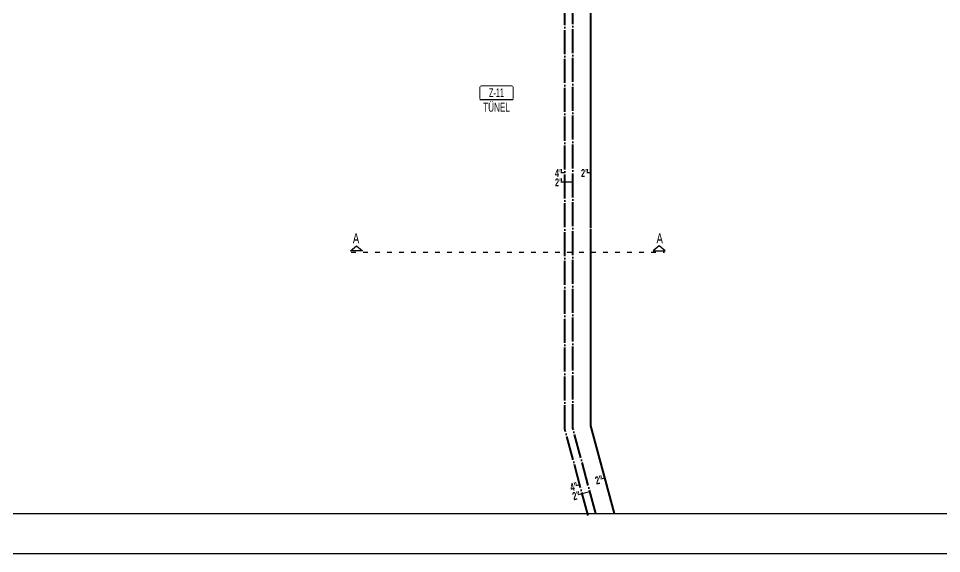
# Model space of a CAD drawing. Header units: centimetres. Extents: x 405464 to 563355, y 50011 to 66875.
# Drawn here: x 493101 to 495409, y 50011 to 51348 of the extents above; entities that cross this region are included whole.
import ezdxf
from ezdxf.enums import TextEntityAlignment as Align

# ---------------------------------------------------------------- set-up
doc = ezdxf.new("R2010")
doc.units = ezdxf.units.CM
doc.linetypes.add('ACAD_ISO03W100', pattern=[30, 12, -18])
doc.linetypes.add('SOGUKSU1', pattern=[72, 60, -6, 0, -6])
for name, color, linetype in [('-M-MAHAL-DEBILER', 7, 'Continuous'), ('-M-MAHAL-ETIKET-NOT', 7, 'Continuous'), ('-M-MAHAL-ETIKET-NOTM', 7, 'Continuous'), ('-M-MAHAL-ETK-', 7, 'Continuous'), ('-M-MAHAL-HAVA-DEGISIM', 7, 'Continuous'), ('-M-MAHAL-NO', 7, 'Continuous'), ('-M-MAHAL-NOM', 7, 'Continuous')]:
    doc.layers.add(name, color=color, linetype=linetype)
for name, color, linetype, lineweight in [('0-KRCN-KESİT ÇİZGİSİ', 2, 'Continuous', 30), ('0-KRCN-SHT-PROSES-BORU', 1, '0-Y_LINE', 40), ('0-KRCN-SHT-SOGUKSU', 141, 'SOGUKSU1', 40), ('0-KRCN-Z-ANTET', 71, 'Continuous', 30), ('0-MEK-SHT-YAZI-ÇAP-TEMSU', 81, 'Continuous', 30)]:
    doc.layers.add(name, color=color, linetype=linetype, lineweight=lineweight)
doc.styles.add('-M-ISSO-TEXT-TTF', font='ARIALN.TTF')
doc.styles.add('-M-MHLETK-NOT', font='romans.shx', dxfattribs={"width": 0.7})
doc.styles.add('-M-MHLETK-TEXT', font='ARIALN.TTF', dxfattribs={"width": 0.7})
doc.styles.add('BORU', font='AGENCYR.TTF')
doc.styles.add('CAP', font='ARIALNB.TTF')
doc.styles.get("Standard").update_dxf_attribs({"font": 'arial.ttf'})
doc.linetypes.add('0-Y_LINE', pattern='A,100,-0.5,["Y",BORU,S=9,R=0,X=0,Y=-4.5],-5', length=105.5)

# ---------------------------------------------------------------- blocks, each defined once
blk = doc.blocks.new('M-MHLETK-YNG')
at = {"layer": '-M-MAHAL-ETIKET-NOTM', "color": 3, "style": '-M-ISSO-TEXT-TTF', "width": 0.8, "flags": 8}
blk.add_attdef('MAH-ADI2', text='', height=1.11, dxfattribs=at).set_placement((0, -2.55), align=Align.MIDDLE_CENTER)
at = {"layer": '-M-MAHAL-HAVA-DEGISIM', "style": '-M-MHLETK-NOT', "width": 0.5, "flags": 8}
blk.add_attdef('HAVADEG', text='', height=0.6, dxfattribs=at).set_placement((0, 3.61), align=Align.MIDDLE_CENTER)
blk.add_wipeout([(-2.08, 1.74), (2.08, 1.74), (2.08, 0), (-2.08, 0)]).dxf.layer = '-M-MAHAL-ETK-'
at = {"layer": '-M-MAHAL-ETK-', "color": 0}
for p, q in [((-2.08, 0), (2.08, 0)), ((-1.16, 0), (-1.16, 0))]:
    blk.add_line(p, q, dxfattribs=at)
blk.add_lwpolyline([(-1.88, 1.74, 0.1, 0.1, 0), (1.88, 1.74, 0.1, 0.1, -0.414214), (2.08, 1.54, 0.1, 0.1, 0), (2.08, 0.2, 0.1, 0.1, -0.414214), (1.88, 0, 0.1, 0.1, 0), (-1.88, 0, 0.1, 0.1, -0.414214), (-2.08, 0.2, 0.1, 0.1, 0), (-2.08, 1.54, 0.1, 0.1, -0.414214)], format="xyseb", close=True, dxfattribs=at)
at = {"layer": '-M-MAHAL-DEBILER', "color": 4, "style": '-M-MHLETK-NOT', "width": 0.5, "flags": 8}
blk.add_attdef('DEBIS', text='', height=0.4, dxfattribs=at).set_placement((-2.17, 2.15), align=Align.MIDDLE_CENTER)
at = {"layer": '-M-MAHAL-DEBILER', "color": 191, "style": '-M-MHLETK-NOT', "width": 0.5, "flags": 8}
blk.add_attdef('DEBIR', text='', height=0.4, dxfattribs=at).set_placement((-1.61, 2.15), align=Align.MIDDLE_CENTER)
at = {"layer": '-M-MAHAL-DEBILER', "color": 31, "style": '-M-MHLETK-NOT', "width": 0.5, "flags": 8}
blk.add_attdef('DEBIF', text='', height=0.4, dxfattribs=at).set_placement((1.59, 2.15), align=Align.MIDDLE_CENTER)
at = {"layer": '-M-MAHAL-DEBILER', "color": 1, "style": '-M-MHLETK-NOT', "width": 0.5, "flags": 8}
blk.add_attdef('DEBIE', text='', height=0.4, dxfattribs=at).set_placement((2.32, 2.15), align=Align.MIDDLE_CENTER)
at = {"layer": '-M-MAHAL-ETIKET-NOT', "color": 3}
for tag, height, style, width, flags, p in [('KIS', 0.04, '-M-MHLETK-NOT', 0.5, 9, (-2.59, 1.62)), ('ALAN', 0.04, '-M-MHLETK-NOT', 0.5, 9, (-2.58, 1.56)), ('RH', 0.04, '-M-MHLETK-NOT', 0.5, 9, (-2.39, 1.62)), ('YUKSEKLIK', 0.04, '-M-MHLETK-NOT', 0.5, 9, (-2.32, 1.56)), ('YAZ', 0.04, '-M-MHLETK-NOT', 0.5, 9, (-2.18, 1.62)), ('MAH-ADI', 1.11, '-M-ISSO-TEXT-TTF', 0.8, 8, (0, -0.93))]:
    blk.add_attdef(tag, text='', height=height, dxfattribs=dict(at, style=style, width=width, flags=flags)).set_placement(p, align=Align.MIDDLE_CENTER)
at = {"layer": '-M-MAHAL-ETIKET-NOT', "color": 3, "style": '-M-MHLETK-NOT', "width": 0.5, "flags": 9}
for tag, p, height in [('HL', (-2.62, 1.49), 0.0286), ('KLKTR', (-2.62, 1.42), 0.04), ('RDY-BOY1', (-2.61, 1.37), 0.0286), ('RDY-BOY2', (-2.61, 1.32), 0.0286), ('RDY-BOY3', (-2.61, 1.27), 0.0286), ('RDY-BOY4', (-2.61, 1.22), 0.0286), ('KON-BOY1', (-2.61, 1.14), 0.0286), ('HLA', (-2.52, 1.49), 0.0286), ('RDY-TIP1', (-2.5, 1.37), 0.0286), ('RDY-TIP2', (-2.5, 1.32), 0.0286), ('RDY-TIP3', (-2.5, 1.27), 0.0286), ('RDY-TIP4', (-2.5, 1.22), 0.0286), ('KON-TIP1', (-2.5, 1.14), 0.0286), ('RDY-ADET1', (-2.39, 1.37), 0.0286), ('RDY-ADET2', (-2.39, 1.32), 0.0286), ('RDY-ADET3', (-2.39, 1.27), 0.0286), ('RDY-ADET4', (-2.39, 1.22), 0.0286), ('KON-ADET1', (-2.39, 1.14), 0.0286), ('RDY-ISI1', (-2.27, 1.37), 0.0286), ('RDY-ISI2', (-2.27, 1.32), 0.0286), ('RDY-ISI3', (-2.27, 1.27), 0.0286), ('RDY-ISI4', (-2.27, 1.22), 0.0286), ('KON-ISI1', (-2.27, 1.14), 0.0286), ('SHG', (-2.23, 1.49), 0.0286), ('AHU', (-2.23, 1.44), 0.0286), ('LHG', (-2.13, 1.49), 0.0286), ('RDY-BNP1', (-2.1, 1.37), 0.0286), ('RDY-BNP2', (-2.1, 1.32), 0.0286), ('RDY-BNP3', (-2.1, 1.27), 0.0286), ('RDY-BNP4', (-2.1, 1.22), 0.0286), ('KON-BNP1', (-2.1, 1.14), 0.0286), ('HG', (-2.04, 1.49), 0.0286), ('HGA', (-1.96, 1.49), 0.0286), ('EF', (-1.96, 1.44), 0.0286), ('RDY-BNK1', (-1.96, 1.37), 0.0286), ('RDY-BNK2', (-1.96, 1.32), 0.0286), ('RDY-BNK3', (-1.96, 1.27), 0.0286), ('RDY-BNK4', (-1.96, 1.22), 0.0286), ('KON-BNK1', (-1.96, 1.14), 0.0286), ('KON-BOY2', (-2.61, 1.09), 0.0286), ('KON-BOY3', (-2.61, 1.04), 0.0286), ('FCU-TIP1', (-2.61, 0.96), 0.0286), ('FCU-TIP2', (-2.61, 0.91), 0.0286), ('FCU-TIP3', (-2.61, 0.86), 0.0286), ('VRV-TIP1', (-2.61, 0.76), 0.0286), ('VRV-TIP2', (-2.61, 0.71), 0.0286), ('FCU-ADET1', (-2.52, 0.96), 0.0286), ('FCU-ADET2', (-2.52, 0.91), 0.0286), ('FCU-ADET3', (-2.52, 0.86), 0.0286), ('VRV-ADET1', (-2.52, 0.76), 0.0286), ('VRV-ADET2', (-2.52, 0.71), 0.0286), ('KON-TIP2', (-2.5, 1.09), 0.0286), ('KON-TIP3', (-2.5, 1.04), 0.0286), ('FCU-KAP1', (-2.4, 0.96), 0.0286), ('FCU-KAP2', (-2.4, 0.91), 0.0286), ('FCU-KAP3', (-2.4, 0.86), 0.0286), ('VRV-KAP1', (-2.4, 0.76), 0.0286), ('VRV-KAP2', (-2.4, 0.71), 0.0286), ('KON-ADET2', (-2.39, 1.09), 0.0286), ('KON-ADET3', (-2.39, 1.04), 0.0286), ('FCU-DUY1', (-2.27, 0.96), 0.0286), ('FCU-DUY2', (-2.27, 0.91), 0.0286), ('FCU-DUY3', (-2.27, 0.86), 0.0286), ('VRV-DUY1', (-2.27, 0.76), 0.0286), ('VRV-DUY2', (-2.27, 0.71), 0.0286), ('KON-ISI2', (-2.27, 1.09), 0.0286), ('KON-ISI3', (-2.27, 1.04), 0.0286), ('FCU-SOG1', (-2.15, 0.96), 0.0286), ('FCU-SOG2', (-2.15, 0.91), 0.0286), ('FCU-SOG3', (-2.15, 0.86), 0.0286), ('VRV-SOG1', (-2.15, 0.76), 0.0286), ('VRV-SOG2', (-2.15, 0.71), 0.0286), ('KON-BNP2', (-2.1, 1.09), 0.0286), ('KON-BNP3', (-2.1, 1.04), 0.0286), ('FCU-ISI1', (-2.04, 0.96), 0.0286), ('FCU-ISI2', (-2.04, 0.91), 0.0286), ('FCU-ISI3', (-2.04, 0.86), 0.0286), ('VRV-ISI1', (-2.04, 0.76), 0.0286), ('VRV-ISI2', (-2.04, 0.71), 0.0286), ('KON-BNK2', (-1.96, 1.09), 0.0286), ('KON-BNK3', (-1.96, 1.04), 0.0286), ('FCU-DEBI1', (-1.95, 0.96), 0.0286), ('FCU-DEBI2', (-1.95, 0.91), 0.0286), ('FCU-DEBI3', (-1.95, 0.86), 0.0286), ('VRV-DEBI1', (-1.95, 0.76), 0.0286), ('VRV-DEBI2', (-1.95, 0.71), 0.0286), ('FCU-BNP1', (-1.83, 0.96), 0.0286), ('FCU-BNP2', (-1.83, 0.91), 0.0286), ('FCU-BNP3', (-1.83, 0.86), 0.0286), ('VRV-BNP1', (-1.83, 0.76), 0.0286), ('VRV-BNP2', (-1.83, 0.71), 0.0286), ('FCU-BNK1', (-1.61, 0.96), 0.0286), ('FCU-BNK2', (-1.61, 0.91), 0.0286), ('FCU-BNK3', (-1.61, 0.86), 0.0286), ('VRV-BNK1', (-1.61, 0.76), 0.0286), ('VRV-BNK2', (-1.61, 0.71), 0.0286)]:
    blk.add_attdef(tag, p, '', height=height, dxfattribs=at)
at = {"layer": '-M-MAHAL-HAVA-DEGISIM', "style": '-M-MHLETK-NOT', "width": 0.5, "flags": 8}
blk.add_attdef('HAVA', text='', height=0.6, dxfattribs=at).set_placement((0, 2.4), align=Align.MIDDLE_CENTER)
at = {"layer": '-M-MAHAL-NO', "color": 7, "style": '-M-MHLETK-TEXT', "width": 0.6, "flags": 8}
blk.add_attdef('MAH-NO', text='', height=1.11, dxfattribs=at).set_placement((0, 0.89), align=Align.MIDDLE_CENTER)
at = {"layer": '-M-MAHAL-NOM', "color": 7, "style": '-M-MHLETK-TEXT', "width": 0.6, "flags": 8}
blk.add_attdef('MAH-NOM', text='', height=1.11, dxfattribs=at).set_placement((0, 0.89), align=Align.MIDDLE_CENTER)

msp = doc.modelspace()

# ---------------------------------------------------------------- linework, layer by layer
at = {"layer": '0-KRCN-KESİT ÇİZGİSİ', "linetype": 'ACAD_ISO03W100'}
msp.add_line((493932.7, 50764.3), (494716.5, 50764.3), dxfattribs=at)
at = {"layer": '0-KRCN-KESİT ÇİZGİSİ', "elevation": 3.5}
for points in [[(493931.3, 50767.6), (493946.3, 50779.6), (493961.3, 50767.6), (493931.3, 50767.6)], [(494717.9, 50767.6), (494702.9, 50779.6), (494687.9, 50767.6), (494717.9, 50767.6)]]:
    msp.add_lwpolyline(points, dxfattribs=at)
at = {"layer": '0-KRCN-SHT-PROSES-BORU'}
for p, q in [((494532.2, 50824.3), (494532.2, 52030.6)), ((494532.2, 50330.2), (494532.2, 50821.4)), ((494591, 50111.3), (494532.2, 50330.2))]:
    msp.add_line(p, q, dxfattribs=at)
at = {"layer": '0-KRCN-SHT-SOGUKSU'}
for p, q in [((494467.2, 50321.6), (494467.2, 52063.4)), ((494487.2, 50324.2), (494487.2, 51971.8)), ((494525.1, 50106.1), (494467.2, 50321.6)), ((494544.4, 50111.3), (494487.2, 50324.2))]:
    msp.add_line(p, q, dxfattribs=at)
at = {"layer": '0-KRCN-Z-ANTET'}
for points in [[(405464.1, 50011.3), (563355.4, 50011.3), (563355.4, 59011.3), (405464.1, 59011.3)], [(470564.1, 50111.3), (502064.1, 50111.3), (502064.1, 58911.3), (470564.1, 58911.3)]]:
    msp.add_lwpolyline(points, close=True, dxfattribs=at)
at = {"layer": '0-MEK-SHT-YAZI-ÇAP-TEMSU', "linetype": 'Continuous'}
for p, q in [((494467.2, 50962), (494456.9, 50962)), ((494532.2, 50962), (494521.9, 50962)), ((494487.2, 50938.6), (494456.9, 50938.6)), ((494567.3, 50199.7), (494557.3, 50197)), ((494504.5, 50182.8), (494494.5, 50180.1)), ((494529.9, 50165.4), (494500.6, 50157.6))]:
    msp.add_line(p, q, dxfattribs=at)

# ---------------------------------------------------------------- texts
at = {"layer": '0-KRCN-KESİT ÇİZGİSİ', "width": 0.7}
for p in [(493953.3, 50798.4), (494712.3, 50798.4)]:
    msp.add_text('A', height=25, dxfattribs=at).set_placement(p, align=Align.MIDDLE_RIGHT)
at = {"layer": '0-MEK-SHT-YAZI-ÇAP-TEMSU', "linetype": 'Continuous', "style": 'CAP', "width": 0.7}
for s, p in [('4"', (494442.4, 50961.7)), ('2"', (494507.4, 50961.7)), ('2"', (494442.4, 50938.3))]:
    msp.add_text(s, height=20, dxfattribs=at).set_placement(p, align=Align.MIDDLE_LEFT)
for s, p in [('2"', (494543.4, 50192.9)), ('4"', (494480.6, 50176)), ('2"', (494486.7, 50153.5))]:
    msp.add_text(s, height=20, rotation=15.0256, dxfattribs=at).set_placement(p, align=Align.MIDDLE_LEFT)

# ---------------------------------------------------------------- next in the draw order: block references
at = {"layer": '-M-MAHAL-ETK-'}
ref = msp.add_blockref('M-MHLETK-YNG', (494296.2, 51144.7), dxfattribs=dict(at, xscale=-20, yscale=20, zscale=20))
ref.add_attrib('MAH-NO', 'Z-11', dxfattribs={"layer": '-M-MAHAL-NO', "color": 7, "height": 22.22, "style": '-M-MHLETK-TEXT', "width": 0.6, "flags": 8}).set_placement((494296.2, 51162.5), align=Align.MIDDLE_CENTER)
ref.add_attrib('MAH-ADI', 'TÜNEL', dxfattribs={"layer": '-M-MAHAL-ETIKET-NOT', "color": 3, "height": 22.22, "style": '-M-ISSO-TEXT-TTF', "width": 0.8, "flags": 8}).set_placement((494296.2, 51126.1), align=Align.MIDDLE_CENTER)

doc.saveas('drawing.dxf')
